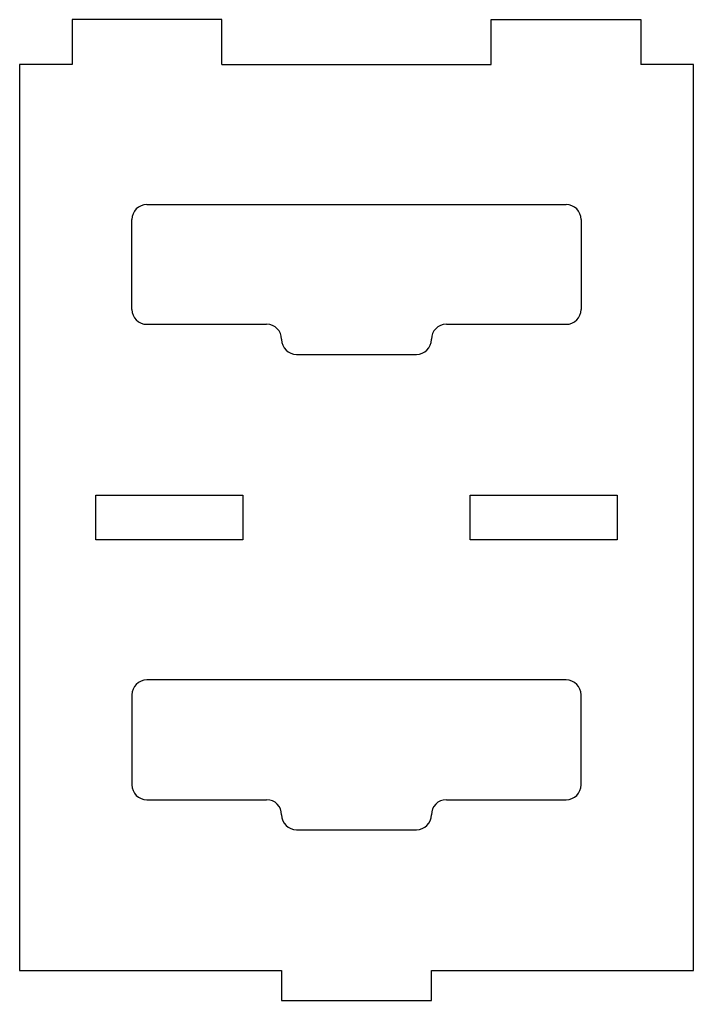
# Model space of a CAD drawing. Extents: x 29 to 74, y -49.5 to 16.
import ezdxf

# ---------------------------------------------------------------- set-up
doc = ezdxf.new("R2010")
doc.units = 0
doc.layers.get('0').update_dxf_attribs({"linetype": 'continuous'})

# ---------------------------------------------------------------- blocks, each defined once
blk = doc.blocks.new('FILLET004')
at = {"color": 0}
for p, q in [((42.5, 16), (32.5, 16)), ((32.5, 16), (32.5, 13)), ((42.5, 13), (42.5, 16)), ((60.5, 16), (70.5, 16)), ((60.5, 13), (60.5, 16)), ((70.5, 16), (70.5, 13)), ((32.5, 13), (29, 13)), ((29, 13), (29, -47.5)), ((42.5, 13), (60.5, 13)), ((74, 13), (70.5, 13)), ((74, -47.5), (74, 13)), ((37.5, 3.65), (65.5, 3.65)), ((36.5, -3.35), (36.5, 2.65)), ((66.5, 2.65), (66.5, -3.35)), ((37.5, -4.35), (45.5, -4.35)), ((57.5, -4.35), (65.5, -4.35)), ((46.5, -5.35), (46.5, -5.36)), ((56.5, -5.36), (56.5, -5.35)), ((47.5, -6.36), (55.5, -6.36)), ((34.1, -15.75), (43.9, -15.75)), ((34.1, -18.75), (34.1, -15.75)), ((43.9, -15.75), (43.9, -18.75)), ((59.1, -15.75), (68.9, -15.75)), ((59.1, -18.75), (59.1, -15.75)), ((68.9, -15.75), (68.9, -18.75)), ((43.9, -18.75), (34.1, -18.75)), ((68.9, -18.75), (59.1, -18.75)), ((65.5, -28.1), (37.5, -28.1)), ((36.5, -29.1), (36.5, -35.1)), ((66.5, -35.1), (66.5, -29.1)), ((37.5, -36.1), (45.5, -36.1)), ((57.5, -36.1), (65.5, -36.1)), ((46.5, -37.1), (46.5, -37.11)), ((56.5, -37.11), (56.5, -37.1)), ((47.5, -38.11), (55.5, -38.11)), ((29, -47.5), (46.5, -47.5)), ((46.5, -47.5), (46.5, -49.5)), ((56.5, -49.5), (56.5, -47.5)), ((56.5, -47.5), (74, -47.5)), ((46.5, -49.5), (56.5, -49.5))]:
    blk.add_line(p, q, dxfattribs=at)
for centre, start, end in [((37.5, 2.65), 90, -180), ((65.5, 2.65), 0, 90), ((37.5, -3.35), -180, -90), ((65.5, -3.35), -90, 0), ((45.5, -5.35), 0, 90), ((57.5, -5.35), 90, -180), ((47.5, -5.36), -180, -90), ((55.5, -5.36), -90, 0), ((37.5, -29.1), 90, -180), ((65.5, -29.1), 0, 90), ((37.5, -35.1), -180, -90), ((65.5, -35.1), -90, 0), ((45.5, -37.1), 0, 90), ((57.5, -37.1), 90, -180), ((47.5, -37.11), -180, -90), ((55.5, -37.11), -90, 0)]:
    blk.add_arc(centre, 1, start, end, dxfattribs=at)

msp = doc.modelspace()

# ---------------------------------------------------------------- block references
at = {"color": 0}
msp.add_blockref('FILLET004', (0, 0), dxfattribs=at)

doc.saveas('drawing.dxf')
